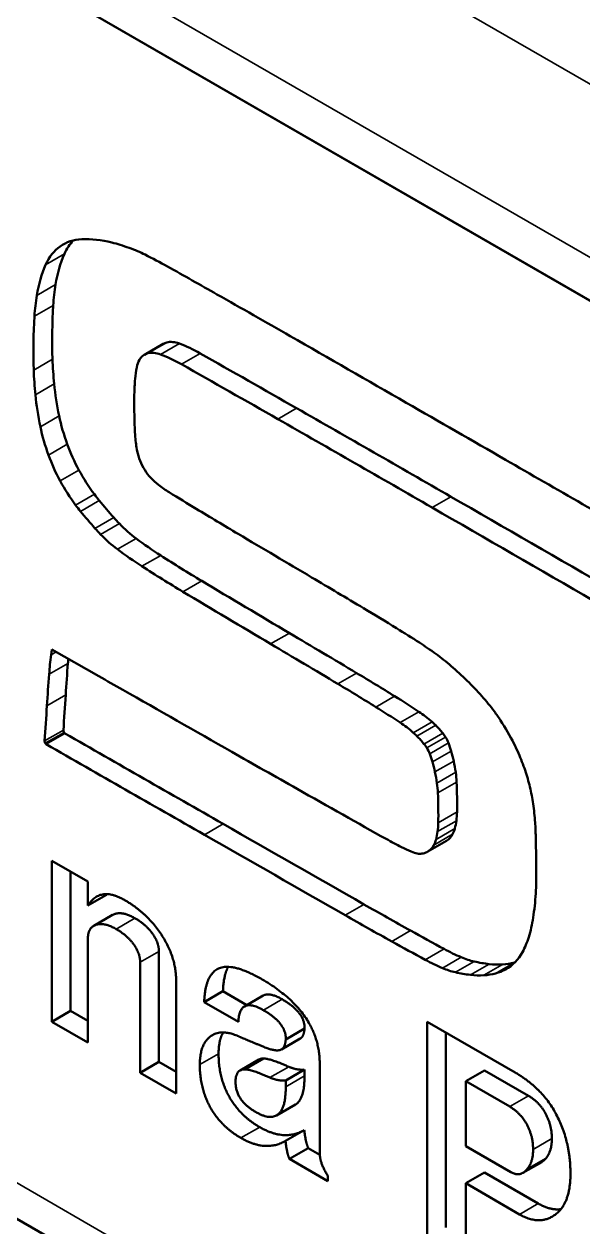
# Model space of a CAD drawing. Header units: inches. Extents: x 9.1 to 24.9, y 4.9 to 17.
# Drawn here: x 11.524 to 12.768, y 7.176 to 9.854 of the extents above; entities that cross this region are included whole.
import ezdxf

# ---------------------------------------------------------------- set-up
doc = ezdxf.new("R2010")
doc.units = ezdxf.units.IN
doc.header["$MEASUREMENT"] = 0
doc.layers.add('Visible (ANSI)', color=7, linetype='Continuous', lineweight=50)
doc.layers.add('Visible Narrow (ANSI)', color=7, linetype='Continuous', lineweight=35)

msp = doc.modelspace()

# ---------------------------------------------------------------- linework, layer by layer
at = {"layer": 'Visible (ANSI)'}
for p, q in [((9.065185396423743, 11.38516759995395), (15.46628297432453, 7.68949219024387)), ((9.06518539642377, 11.38516759995396), (15.46628297432456, 7.689492190243843)), ((11.7922218094415, 9.11802970434617), (11.83398008392102, 9.142138855357816)), ((9.134372770946603, 8.565106638733768), (15.49494132319689, 4.892830672892998)), ((11.58444639092535, 8.449764757811387), (11.58592529842998, 8.46196091219803)), ((11.58592529842998, 8.46196091219803), (11.69107354572159, 8.402244059550947)), ((12.42284178632397, 8.012005722302026), (12.46460006080349, 8.036114873313672)), ((11.58620253154225, 7.991534399950531), (11.66640699341193, 7.945228332299859)), ((11.58620253154225, 7.633084192063547), (11.58620253154225, 7.991534399950531)), ((11.62796080602177, 7.657193343075194), (11.62796080602177, 7.967425248938886)), ((11.66640699341193, 7.945228332299859), (11.66640699341193, 7.891610780283292)), ((11.66640699341193, 7.891610780283292), (11.70816526789146, 7.915719931294937)), ((11.67953518333808, 7.846766893898506), (11.7212934578176, 7.870876044910151)), ((11.66640699341193, 7.817746040791937), (11.66640699341193, 7.586778124412875)), ((11.7826547559599, 7.519662447413117), (11.7826547559599, 7.765628280440168)), ((11.82441303043942, 7.543771598424762), (11.82441303043942, 7.789737431451813)), ((11.86285921782959, 7.724571483616293), (11.86285921782959, 7.473356379762444)), ((11.92520438657039, 7.676953098258921), (11.96696266104991, 7.701062249270566)), ((12.02015006107009, 7.67035448955142), (11.96696266104991, 7.701062249270566)), ((12.01483338402702, 7.667284904629408), (12.05659165850654, 7.691394055641053)), ((12.00151227539378, 7.632896718105448), (11.92520438657039, 7.676953098258921)), ((11.58620253154225, 7.633084192063547), (11.62796080602177, 7.657193343075194)), ((11.66640699341193, 7.586778124412875), (11.58620253154225, 7.633084192063547)), ((11.66640699341193, 7.634996426436166), (11.62796080602177, 7.657193343075194)), ((12.42104330671213, 7.633271666021646), (12.61749553112979, 7.519849921371216)), ((12.42104330671213, 7.151088645788739), (12.42104330671213, 7.633271666021646)), ((12.10671974764389, 7.593902134820672), (12.14847802212341, 7.618011285832317)), ((12.46280158119165, 7.175197796800385), (12.46280158119165, 7.609162515010003)), ((12.09715149605242, 7.571480249431926), (12.13890977053194, 7.595589400443569)), ((11.7826547559599, 7.519662447413117), (11.82441303043942, 7.543771598424762)), ((11.86285921782959, 7.521574681785735), (11.82441303043942, 7.543771598424762)), ((12.00498747691495, 7.524848969754624), (12.04674575139447, 7.548958120766269)), ((12.01515028105583, 7.527161405737112), (12.05690855553535, 7.551270556748757)), ((12.10671974764389, 7.502414843267927), (12.14847802212341, 7.526523994279572)), ((12.14847802212341, 7.51265092138018), (12.14847802212341, 7.526523994279572)), ((12.18237820762623, 7.538972265097405), (12.18237820762623, 7.340999765343925)), ((12.50709262815127, 7.500727577645027), (12.54885090263079, 7.524836728656672)), ((12.64691465762935, 7.468219593310508), (12.54885090263079, 7.524836728656672)), ((11.86285921782959, 7.473356379762444), (11.7826547559599, 7.519662447413117)), ((12.10671974764389, 7.488541770368535), (12.10671974764389, 7.502414843267927)), ((12.60515638314983, 7.444110442298863), (12.50709262815127, 7.500727577645027)), ((12.50709262815127, 7.500727577645027), (12.50709262815127, 7.356372629908115)), ((12.08638694241666, 7.424628617258016), (12.12814521689619, 7.448737768269662)), ((12.10607031880284, 7.367808541352207), (12.14782859328236, 7.391917692363853)), ((12.11483760815702, 7.327876588276932), (12.15659588263654, 7.351985739288578)), ((12.18251078260408, 7.337023764816294), (12.15659588263654, 7.351985739288578)), ((12.50709262815127, 7.356372629908115), (12.60742938409351, 7.29844317685525)), ((12.2002375007551, 7.278570937296661), (12.11483760815702, 7.327876588276932)), ((12.63443894168341, 7.296732869881903), (12.67619721616293, 7.320842020893548)), ((12.64282325593074, 7.303879921640146), (12.68458153041026, 7.327989072651791)), ((12.2002375007551, 7.290569270615054), (12.2002375007551, 7.278570937296661)), ((12.50709262815127, 7.273509140427965), (12.54885090263079, 7.29761829143961)), ((12.66867052380453, 7.228440400900753), (12.54885090263079, 7.29761829143961)), ((12.50709262815127, 7.273509140427965), (12.50709262815127, 7.101408046892268)), ((12.62691224932501, 7.204331249889107), (12.50709262815127, 7.273509140427965))]:
    msp.add_line(p, q, dxfattribs=at)
for centre, major_axis, ratio, start_param, end_param in [((11.7369295114972, 9.145609056461474), (-0.1257221643950255, 0.2177571763697109), 0.5773502691896257, 5.9900623315682, 6.335584996228211), ((11.77801145424347, 9.17081203377702), (-0.1250785626994749, 0.2166424255331798), 0.5773502691896258, 0.1673373817127146, 0.3989825696582088), ((11.81175193577133, 8.941315385210187), (-0.2376642837875142, 0.4116466146644425), 0.5773502691896255, 5.775517763265453, 5.990062331568203), ((11.73625317976395, 9.146702882765375), (-0.1250785626994749, 0.2166424255331797), 0.5773502691896261, 0.05240049749960995, 0.3989825696582088), ((11.8293433346471, 8.859910734649409), (0.2830332838883971, -0.4902280279278368), 0.577350269189626, 2.585109286515605, 2.633925109676042), ((11.84040630530881, 8.7986964821394), (0.3175071351201462, -0.5499384897938057), 0.5773502691896257, 2.540318734789304, 2.585108862696364), ((11.83391177529631, 8.842715163083328), (0.2924235054634152, -0.5064923687900997), 0.5773502691896256, 2.49396524979894, 2.540319174686335), ((11.80957396086036, 9.059457984957211), (0.1671135391875062, -0.2894491405054531), 0.5773502691896257, 2.423488865084263, 2.493965571357684), ((11.92027234760578, 9.021841540620349), (-0.2336798122150251, 0.4047453074595774), 0.5773502691896257, 0.3989827066321681, 0.6160772951541933), ((11.85778241821058, 8.205669585934439), (0.6740531760235536, -1.167494347876124), 0.5773502691896257, 2.371267955806736, 2.423488988757564), ((11.87851407312626, 8.997732389608705), (-0.2336798122150251, 0.4047453074595774), 0.5773502691896261, 0.3989827066321681, 0.6160772951541933), ((12.11039865292587, -11.28935379813637), (12.5243011588948, -21.69272593650256), 0.5773502691896258, 2.365044688396145, 2.371268683373108), ((12.03477615615574, 8.933128620972251), (-0.3158209458878439, 0.5470179243722062), 0.577350269189626, 0.6160763613794522, 0.7127975064620733), ((11.99301788167622, 8.909019469960608), (-0.315820945887844, 0.5470179243722064), 0.5773502691896258, 0.6160763613794558, 0.7127975064620733), ((12.23099526816066, -27.09259009306942), (22.1595074801114, -38.38139282626082), 0.5773502691896257, 2.359836795674394, 2.365044792731521), ((12.56585484213992, 8.426392601925187), (-0.7460490693649675, 1.268567570405963), 0.4996682484257547, 0.6338896476556108, 0.7433079769534539), ((12.5240965676604, 8.402283450913544), (-0.7460490693649675, 1.268567570405963), 0.4996682484257546, 0.6338896476556286, 0.7433079769534858), ((12.7804033388279, -201.6360983408263), (128.8516029673132, -223.1775229761099), 0.5773502691896257, 2.35841990964928, 2.359835909590132), ((11.88012070649021, 9.062220952775116), (-0.0461406225691935, 0.07991790258270233), 0.5773502691896257, 6.124523218113249, 6.283185307179573), ((11.87994207231201, 9.057740697220499), (-0.0457437344407289, 0.08461028615094315), 0.5876838244100099, 5.688452144646552, 6.13842560855987), ((11.91885914967823, 8.790877845978082), (-0.2012528426843718, 0.3485801486969984), 0.5773502691896258, 5.507148911398028, 5.670621839051216), ((12.13877977957551, 8.815225192294108), (-0.3900263771147968, 0.6755455014548465), 0.577350269189626, 0.8251966168464371, 0.9087597226963924), ((11.85046425942719, 9.02847791269789), (-0.05426179891843477, 0.09398419263681494), 0.5773502691896257, 0.3401112789655238, 0.579839842052718), ((11.8293898287776, 9.052259041597221), (-0.03774980476166327, 0.0653845798230063), 0.5773502691896257, 0.07198892040254701, 0.3401106334320867), ((11.83836243201069, 9.038111801763469), (-0.0461406225691935, 0.07991790258270233), 0.5773502691896257, 6.124523218113249, 6.355174087749055), ((11.83818379783249, 9.033631546208854), (-0.04574373444072886, 0.08461028615094314), 0.58768382441001, 5.688452144646469, 6.138425608558449), ((11.87710087519871, 8.766768694966437), (-0.2012528426843718, 0.3485801486969984), 0.5773502691896258, 5.507148911398028, 5.670621839051216), ((12.42189423242887, -53.5401397968395), (-38.19486525838637, 66.15544721577251), 0.5773502691896256, 5.503173366804343, 5.507149365494865), ((12.09702150509599, 8.791116041282462), (-0.3900263771147968, 0.6755455014548465), 0.577350269189626, 0.8251966168464371, 0.9087597226963924), ((12.00835470088819, 8.89930616507851), (0.1683082153304565, -0.2915183802835533), 0.577350269189626, 3.721432046145901, 3.824541202474265), ((12.38013595794935, -53.56424894785113), (-38.19486525838637, 66.15544721577251), 0.5773502691896256, 5.503173366804343, 5.507149365494865), ((11.99033573201689, 8.879676272833086), (-0.284256799930427, 0.4923472198764405), 0.5773502691896258, 0.9087597226963808, 1.051116599794439), ((12.14201952100958, 8.806266400449491), (0.2633217338735196, -0.4560866218060036), 0.5773502691896257, 3.824540218657988, 3.907700235326835), ((11.94857745753737, 8.855567121821439), (-0.284256799930427, 0.4923472198764405), 0.5773502691896258, 0.9087597226963808, 1.051116599794439), ((12.65152002105048, 8.500755926718574), (0.623660033400074, -1.080210864498882), 0.5773502691896257, 3.907700460896457, 3.951362726700174), ((12.52487807427925, -75.66709737829962), (-51.70859008387278, 89.56190521301986), 0.5773502691896257, 5.498482006946595, 5.503174004794644), ((12.84339244520482, -234.3603745112737), (148.8688272127889, -257.8483723957782), 0.5773502691896256, 2.357371864940646, 2.358419864916666), ((11.81382406529983, 8.926115355813119), (-0.1549044572607688, 0.2683023902945332), 0.5773502691896258, 1.051116413715271, 1.27536916975018), ((13.19403171652437, 8.202808320355269), (1.00738770870278, -1.744846694393368), 0.577350269189626, 3.951363419308898, 3.968931306349923), ((12.48311979979973, -75.69120652931126), (-51.70859008387278, 89.56190521301986), 0.5773502691896257, 5.498482006946595, 5.503174004794644), ((11.77206579082031, 8.902006204801474), (-0.1549044572607688, 0.2683023902945332), 0.5773502691896258, 1.05111641371527, 1.27536916975018), ((12.10599208522969, 8.77826519207073), (0.2373503611004427, -0.4111028846207297), 0.5773502691896261, 3.968931733877691, 4.020340903077585), ((11.7791849490255, 8.924781106414184), (-0.1271448109820872, 0.2202212725397163), 0.5773502691896258, 1.275367952760003, 1.52599944302911), ((11.95570794365007, 8.84878514607306), (0.1306187161060317, -0.2262382527150308), 0.5773502691896261, 4.020340535189209, 4.092809508344127), ((11.8979024085951, 8.870988537321528), (0.08917557765920772, -0.1544566313000305), 0.5773502691896258, 4.092809508344146, 4.189273169419367), ((11.73742667454598, 8.900671955402538), (-0.1271448109820872, 0.2202212725397163), 0.5773502691896258, 1.275367952760003, 1.52599944302911), ((11.83705299237766, 8.887256713687798), (0.04462494288455181, -0.07729266836089226), 0.5773502691896258, 4.18927316941938, 4.458554258932929), ((11.82592306959821, 8.88612556373243), (0.0354951420919932, -0.06147938952520882), 0.5773502691896262, 4.458554968074703, 4.778248517034076), ((13.95906094899952, -1330.026083451769), (819.4303217802294, -1419.294950586067), 0.577350269189626, 2.357075126349832, 2.357371126349291), ((11.74298161119683, 8.903328780246712), (-0.1324667899677957, 0.2294392105397774), 0.5773502691896257, 1.525999693044781, 1.769040165765574), ((11.78473988567634, 8.927437931258357), (-0.1324667899677957, 0.2294392105397774), 0.5773502691896257, 1.525999693044781, 1.769040165765574), ((11.82701204899126, 8.88693197966066), (0.03666360110791921, -0.06350321990735466), 0.5773502691896258, 4.778249745474238, 5.092118432667371), ((11.83455098210882, 8.902848024754693), (0.05017191608418234, -0.08690030777088596), 0.577350269189626, 5.092118432667361, 5.34022198645105), ((11.85438089342662, 9.035516554657091), (0.1395323658620285, -0.2416771469733225), 0.577350269189626, 5.340222278773815, 5.463155559135609), ((12.03215657091374, 14.85814052511883), (3.770176845778171, -6.530137850407557), 0.5773502691896258, 5.463156475491081, 5.474448445494664), ((11.72694678291599, 8.884762583719942), (-0.1120004377041819, 0.1939904485735959), 0.5773502691896257, 1.769041191616424, 1.849518331195224), ((11.76870505739551, 8.908871734731587), (-0.1120004377041819, 0.1939904485735959), 0.5773502691896257, 1.769041191616424, 1.849518331195224), ((11.98650311092529, 9.236262690837831), (-0.4293611615027724, 0.7436753465195871), 0.5773502691896261, 1.849519208668889, 1.909141084656932), ((13.25822843426193, -1296.128343401773), (-798.8263174365056, 1383.607768223171), 0.5773502691896257, 5.497844733846535, 5.498481271449938), ((11.94474483644577, 9.212153539826186), (-0.4293611615027718, 0.7436753465195873), 0.5773502691896258, 1.849519208668887, 1.909141084656936), ((12.142703542486, 20.26291353672234), (7.119907301013665, -12.33204119053627), 0.5773502691896257, 5.4744488301789, 5.483708813636808), ((13.21647015978241, -1296.152452552785), (-798.8263174365056, 1383.607768223171), 0.5773502691896257, 5.497844733846535, 5.498481271449938), ((11.7682288943462, 8.888924418836554), (-0.1406430415783441, 0.2436008937447475), 0.5773502691896257, 1.909139306837433, 1.978070362610437), ((11.80998716882572, 8.9130335698482), (-0.1406430415783441, 0.2436008937447475), 0.5773502691896257, 1.909139306837433, 1.978070362610437), ((11.7970966773024, 8.883005636601606), (-0.1159531633654792, 0.2008367702473718), 0.5773502691896258, 1.978070362610501, 2.213567604955912), ((11.75533840282288, 8.858896485589959), (-0.1159531633654792, 0.2008367702473718), 0.5773502691896258, 1.978070362610501, 2.213567604955912), ((11.86555340146297, 9.393944956577744), (-0.4564992813296679, 0.7906799488817718), 0.5773502691896258, 2.213568291378627, 2.298591484317424), ((13.18867481349521, 105.4463369898942), (59.65890067261021, -103.3322470886659), 0.577350269189626, 5.483709207286358, 5.485645207135187), ((11.82379512698345, 9.3698358055661), (-0.4564992813296679, 0.7906799488817718), 0.5773502691896258, 2.213568291378627, 2.298591484317424), ((11.96053867907883, 11.24102783336318), (-1.623119299739096, 2.811325093894117), 0.5773502691896257, 2.298590823245307, 2.338409507909283), ((11.91878040459931, 11.21691868235153), (-1.623119299739096, 2.811325093894117), 0.5773502691896257, 2.298590823245307, 2.338409507909283), ((12.59178972077254, 51.85620294689719), (-26.72188336881682, 46.28365966872688), 0.5773502691896257, 2.338409345107664, 2.343573342238756), ((11.85720375218724, -20.40426533504087), (17.8850010467276, -30.977730506359), 0.5773502691896261, 2.339481550370373, 2.344053548379344), ((12.55003144629302, 51.83209379588554), (-26.72188336881682, 46.28365966872688), 0.5773502691896257, 2.338409345107664, 2.343573342238756), ((12.20593019354848, 3.485774541115153), (3.130045082935573, -5.4213971136263), 0.5773502691896258, 2.322877524408128, 2.339481429042408), ((11.69574097614527, -29.60403340984441), (-23.48291935249529, 40.6736094285643), 0.5773502691896257, 5.480662989049133, 5.485166987145628), ((12.28664524069981, 6.235660471174388), (1.416602835627054, -2.453628085452539), 0.5773502691896258, 2.297464468573583, 2.322876126700528), ((11.65398270166575, -29.62814256085606), (-23.48291935249529, 40.6736094285643), 0.5773502691896257, 5.480662989049133, 5.485166987145628), ((12.37236743942458, 7.869642375188783), (0.3839095331274518, -0.6649508168868854), 0.5773502691896257, 2.230337486483585, 2.297463184545501), ((12.43865825067588, 7.827512872527081), (-0.6091685612500048, 1.055110898458641), 0.5773502691896258, 0.6552800237241172, 0.7011260160846842), ((12.4804165251554, 7.851622023538726), (-0.6091685612500048, 1.055110898458641), 0.5773502691896258, 0.6905086388637702, 0.7011260160846842), ((12.40168797258903, 8.120302008699959), (0.2187397155791272, -0.3788683010162657), 0.5773502691896258, 2.116563282912455, 2.230336591245134), ((16.95222483530716, 4.833641202054236), (-3.782475985704423, 6.55144058564923), 0.5773502691896257, 0.7011259465797366, 0.7130139115785656), ((12.19851027995593, 4.00435171514945), (-2.72127088150669, 4.713379427927334), 0.5773502691896257, 5.458668415680311, 5.480664193972009), ((12.38733894722035, 8.06077278155689), (0.2614884695852523, -0.4529113149151481), 0.5773502691896258, 2.017043364635766, 2.116562825112856), ((16.91046656082765, 4.809532051042591), (-3.782475985704424, 6.551440585649227), 0.5773502691896258, 0.7011259465797357, 0.7130139115785648), ((12.38300709877138, -89.94164827151931), (59.98044899577927, -103.8891851214976), 0.5773502691896258, 2.3637237538031, 2.364351753797941), ((12.15675200547641, 3.980242564137805), (-2.72127088150669, 4.713379427927334), 0.5773502691896257, 5.458668415680311, 5.480664193972009), ((12.39391104449478, 8.078488473753765), (0.2475205495372373, -0.4287181677159231), 0.5773502691896258, 1.915126425619693, 2.01704436470815), ((57.66573695172178, -22.0811967856206), (-32.64686078881255, 56.54602159385147), 0.5773502691896256, 0.7130138573801936, 0.7145418573058704), ((14.45364927788192, -408.6492200077857), (254.4216111585435, -440.6711570701908), 0.5773502691896258, 2.36305146817744, 2.36372446206437), ((12.28701454735956, 6.564375093053213), (-1.121067926173658, 1.941746606868651), 0.5773502691896257, 5.42462126244587, 5.458668440175378), ((12.4487099851412, 8.18088497556651), (0.1567546515572448, -0.2715070208199035), 0.577350269189626, 1.771617701141524, 1.915128093796826), ((57.62397867724228, -22.10530593663224), (-32.64686078881256, 56.54602159385146), 0.5773502691896258, 0.7130138573801936, 0.7145418573058695), ((12.24525627288004, 6.540265942041568), (-1.121067926173658, 1.941746606868651), 0.5773502691896257, 5.42462126244587, 5.458668440175378), ((12.39062913007552, 8.136875500902692), (-0.1187972324575033, 0.2057628424149661), 0.577350269189626, 5.247397025490659, 5.424620969621884), ((12.50005816810245, 8.24084023531426), (0.09095985673433733, -0.1575470933130584), 0.5773502691896261, 1.639709819365132, 1.77161798249711), ((12.38304194590258, 8.153246230833288), (0.2169503686879126, -0.3757690612882643), 0.5773502691896257, 1.501910819218212, 1.639708365885394), ((11.6168535432892, 8.279075408593132), (-0.003472382337925787, 0.006014342632592259), 0.5773502691896262, 0.7145425381386303, 1.570793368196688), ((11.61544164896561, 8.278260260672203), (-0.002060492191574234, 0.003568877164406009), 0.5773502691896257, 1.570793368196698, 2.360756231581195), ((-88.77063150339056, 25474.82636491875), (-15559.68423109278, 26950.16363798469), 0.5773502691896258, 2.360756531917207, 2.360772531917206), ((12.348870855596, 8.112766349891047), (-0.1187972324575033, 0.2057628424149661), 0.577350269189626, 5.247397025490659, 5.424620969621884), ((12.37016448556068, 8.196609197720472), (-0.05803078638379292, 0.1005122704199055), 0.5773502691896257, 5.142909559579042, 5.247397786831066), ((12.4119227600402, 8.220718348732117), (-0.05803078638379292, 0.1005122704199055), 0.5773502691896257, 5.142909559579042, 5.247397786831066), ((12.34995775633688, 8.202791377815757), (-0.1108604939527282, 0.1124434676001978), 0.8096492494910011, 4.568026201085829, 4.717413482080303), ((12.42776517767114, 8.238515210790052), (-0.03822199182505236, 0.06620243180747294), 0.5773502691896258, 4.808413817363459, 4.948208873563162), ((11.57509526880968, 8.254966257581486), (-0.003472382337925787, 0.006014342632592259), 0.5773502691896262, 0.7145425381386303, 1.570793368196688), ((11.57368337448609, 8.25415110966056), (-0.002060492191574234, 0.003568877164406009), 0.5773502691896257, 1.570793368196698, 2.360756231581195), ((-88.8123897778701, 25474.80225576774), (-15559.68423109278, 26950.16363798469), 0.5773502691896258, 2.360756531917207, 2.360772531917206), ((12.30819948185736, 8.178682226804113), (-0.1108604939527282, 0.1124434676001979), 0.8096492494910011, 4.568026201085829, 4.717413482080303), ((12.38600690319162, 8.214406059778405), (-0.03822199182505236, 0.06620243180747296), 0.5773502691896258, 4.808413817363459, 4.948208873563162), ((12.44377055833445, 8.251695773728672), (-0.02042863142890912, 0.03538342756396897), 0.577350269189626, 4.450217074422553, 4.808412536894626), ((12.3805736970297, 8.24608749511063), (-0.07201756080718304, 0.1247380743552049), 0.5773502691896258, 4.309990547948087, 4.45021707508306), ((12.51734595769039, 8.210768285965539), (0.09101590300697954, -0.1576441683048495), 0.577350269189626, 1.370058838107042, 1.501911062090114), ((11.5560303271597, 81.13198244890984), (44.489456149245, -77.05799845159997), 0.5773502691896256, 5.50462873490561, 5.50694073464814), ((12.40201228385494, 8.227586622717027), (-0.02042863142890912, 0.03538342756396897), 0.577350269189626, 4.450217074422553, 4.808412536894626), ((12.33881542255018, 8.221978344098986), (-0.07201756080718304, 0.1247380743552049), 0.577350269189626, 4.309990547948087, 4.45021707508306), ((12.34182562447472, 8.250431977861707), (-0.1015568169033933, 0.1759015667316227), 0.5773502691896258, 4.189160554835903, 4.30999178811161), ((12.43665341040532, 8.195688145301675), (0.1594391968372884, -0.2761567896401584), 0.577350269189626, 1.239314293589922, 1.370057669784368), ((12.3000673499952, 8.226322826850064), (-0.1015568169033933, 0.1759015667316227), 0.577350269189626, 4.189160554835903, 4.309991788111609), ((12.24718187031957, 8.275747913929246), (-0.1708477974813135, 0.2959170655988322), 0.5773502691896258, 4.107317354319104, 4.189161930765948), ((12.20542359584005, 8.251638762917601), (-0.1708477974813135, 0.2959170655988322), 0.5773502691896258, 4.107317354319104, 4.189161930765948), ((12.34864256255948, 8.238527970326869), (-0.09792177857090786, 0.1696054956522982), 0.577350269189626, 3.977515324870717, 4.107317743216107), ((12.45923591634102, 8.195372473375931), (0.1416717673507358, -0.2453826990495517), 0.5773502691896261, 1.096452768651577, 1.239314293589922), ((12.14087333642391, 8.15638109292309), (0.4486066615233703, -0.2541483006819085), 0.01669936910333912, 4.701944743404955, 5.157821192368091), ((12.30688428807996, 8.214418819315226), (-0.09792177857090786, 0.1696054956522982), 0.577350269189626, 3.977515324870717, 4.107317743216107), ((11.62050027262915, 8.570652249739197), (-0.5838878537387628, 1.011323428597743), 0.5773502691896258, 3.908236338609585, 3.977486362140031), ((11.66225854710867, 8.594761400750842), (-0.5838878537387627, 1.011323428597743), 0.5773502691896258, 3.908236338609585, 3.977486362140029), ((12.43694830332393, 8.199966470900906), (0.1582259064911323, -0.2740553091162831), 0.577350269189626, 0.9620275136004501, 1.096452884672019), ((12.30524243728419, 8.248861982470638), (0.2528278873796588, -0.4379107465118712), 0.5773502691896261, 0.867405383115031, 0.9620277293590238), ((12.35349213557504, 8.180701955698261), (-0.09502587220578815, 0.1645896386939495), 0.577350269189626, 3.775854175127456, 3.908265788272677), ((10.10101509149258, 479.9302273194135), (-288.2951770728859, 499.341894267373), 0.5773502691896257, 2.360772532945184, 2.361540532935745), ((12.31173386109552, 8.156592804686616), (-0.09502587220578815, 0.1645896386939495), 0.577350269189626, 3.775854175127456, 3.908265788272677), ((12.40360823671679, 8.133216667817244), (0.0579658832155818, -0.1003998548349916), 0.5773502691896256, 0.3504185186830657, 0.5271040444304483), ((12.32824717207216, 8.199716572226084), (-0.1130825826849364, 0.1958647786613912), 0.5773502691896258, 3.66869669801989, 3.775854786079572), ((12.18661892607631, 8.306091499220106), (0.336990203609431, -0.5836841543045151), 0.577350269189626, 0.8109684791013381, 0.8674047339625766), ((10.05925681701305, 479.9061181684019), (-288.2951770728859, 499.341894267373), 0.5773502691896257, 2.360772532945184, 2.361540532935745), ((12.31738731163109, 8.861342373997457), (0.4984030565552284, -0.8632594166012795), 0.5773502691896257, 5.516142895152365, 5.564480542050871), ((12.36184996223727, 8.109107516805597), (0.05796588321558175, -0.1003998548349916), 0.577350269189626, 0.3504185186830666, 0.5271040444304496), ((12.28648889759264, 8.175607421214439), (-0.1130825826849364, 0.1958647786613912), 0.5773502691896258, 3.66869669801989, 3.775854786079572), ((12.41451847327617, 8.118217765852927), (-0.05107610610993152, 0.0815044565136087), 0.5772665851334997, 3.120690689343725, 3.466820707056025), ((9.826343833644477, 9.599092664988712), (2.006502486946697, -3.475364252904985), 0.5773502691896258, 0.7958843931556814, 0.810968321655908), ((12.33660517641879, 8.518010229064666), (0.2944971374401921, -0.5100840047300073), 0.5773502691896257, 5.564480599421013, 5.61690972220488), ((12.37778990074806, 8.096903113918433), (0.04944714879993937, -0.08564497401091335), 0.5773502691896257, 5.616909722204835, 5.81311546197906), ((12.38601911841691, 8.063022887364824), (0.03068418340603093, -0.0531465646480074), 0.5773502691896258, 5.81311535622034, 6.078895529407784), ((12.36264699494276, 8.117609311712743), (0.06078985325380232, -0.1052911144202418), 0.5773502691896256, 6.078896666265162, 6.238248188270613), ((12.37276019879665, 8.094108614841282), (-0.05107610610993154, 0.08150445651360869), 0.5772665851334997, 3.076042118203908, 3.466820707056092), ((9.703249871651936, 9.668665848374728), (2.093547877594175, -3.626131292071097), 0.5773502691896258, 0.7815178051801581, 0.7958857433864539), ((12.30955285080235, 8.152237918188327), (0.2505994919282533, -0.4340510523706811), 0.5773502691896258, 0.7129570309985711, 0.7815183159888281), ((12.10770719144974, 8.285687109353738), (0.3937012410667622, -0.681910552530554), 0.577350269189626, 0.6236398769499614, 0.7129570295640795), ((12.23736363055344, 17.26762735687513), (-5.724629152656532, 9.915348546892444), 0.5773502691896257, 2.361540618969343, 2.374368574991621), ((12.19560535607392, 17.24351820586348), (-5.724629152656532, 9.915348546892444), 0.5773502691896257, 2.361540618969343, 2.374368574991621), ((12.33306221640442, 8.113114779419773), (0.2322434264498644, -0.4022574143350507), 0.5773502691896258, 0.4910209816900037, 0.6236403666338415), ((12.29804430114476, 13.37731674086375), (-3.363374139476731, 5.82553489443775), 0.5773502691896258, 2.374369637445916, 2.390033557377262), ((12.40174308521352, 8.04941716277422), (0.181495656121453, -0.3143596977554059), 0.577350269189626, 0.3400881726960314, 0.4910218777652071), ((12.25628602666524, 13.35320758985211), (-3.363374139476731, 5.82553489443775), 0.5773502691896258, 2.374369637445916, 2.390033557377262), ((12.4456225250762, 8.258178462393449), (-0.2789659627984334, 0.4831832211493224), 0.5773502691896255, 2.390033608960438, 2.487038587536784), ((12.40386425059668, 8.234069311381804), (-0.2789659627984334, 0.4831832211493224), 0.5773502691896255, 2.390033608960438, 2.487038587536784), ((12.47306712911584, 8.001519906680546), (-0.1302270493648148, 0.2255598660196705), 0.5773502691896257, 2.487037501103801, 2.647583236026406), ((12.41950760287812, 8.238645653900601), (-0.2620572889949382, 0.4538965390330559), 0.5773502691896257, 2.647582264793378, 2.742728316243211), ((12.47017499698488, 7.972205824195992), (0.1278812185008077, -0.2214967677772158), 0.577350269189626, 6.269276637838438, 6.623221521858303), ((12.43130885463632, 7.9774107556689), (-0.1302270493648148, 0.2255598660196705), 0.5773502691896257, 2.487037501103801, 2.647583236026406), ((12.3777493283986, 8.214536502888956), (-0.2620572889949381, 0.4538965390330559), 0.5773502691896257, 2.647582264793378, 2.742728316243211), ((12.43493102525398, 8.03973680477018), (0.1661300555052886, -0.2877456967993972), 0.5773502691896257, 5.996409029084212, 6.129224198337204), ((12.44815627693735, 8.140827497957982), (0.2083203765140405, -0.3608214763741959), 0.5773502691896258, 5.884321397775324, 5.996408051235599), ((12.44863179958409, 8.010194187331567), (0.1497184119124212, -0.2593198962608387), 0.5773502691896256, 6.129223952009125, 6.26935459699644), ((12.4766892997335, 8.063845955781826), (0.1661300555052886, -0.2877456967993972), 0.5773502691896257, 5.996409029084205, 6.129224198337202), ((12.49039007406361, 8.034303338343213), (0.1497184119124212, -0.2593198962608387), 0.5773502691896258, 6.129223952009117, 6.136623144140803), ((12.40639800245783, 8.116718346946337), (0.2083203765140405, -0.3608214763741959), 0.5773502691896258, 5.884321397775329, 5.996408051235599)]:
    msp.add_ellipse(centre, major_axis=major_axis, ratio=ratio, start_param=start_param, end_param=end_param, dxfattribs=at)
for points in [[(11.66640699341193, 7.891610780283292), (11.69335829031551, 7.935667160436765), (11.74758559854319, 7.904359009434084)], [(11.70816526789146, 7.915719931294937), (11.70866484278168, 7.916536569594666), (11.70917378946579, 7.917327313314582)], [(11.74758559854319, 7.904359009434084), (11.79986462024773, 7.874175702180003), (11.86285921782959, 7.775564400219462), (11.86285921782959, 7.724571483616293)], [(11.72940159099379, 7.839493019931523), (11.70245029409021, 7.855053358453814), (11.66640699341193, 7.842867551177322), (11.66640699341193, 7.817746040791937)], [(11.82441303043942, 7.789737431451813), (11.82441303043942, 7.809609671010402), (11.79583816143322, 7.849354150127576), (11.77115986547331, 7.863602170943168)], [(11.7826547559599, 7.765628280440168), (11.7826547559599, 7.785500519998757), (11.7540798869537, 7.825244999115931), (11.72940159099379, 7.839493019931523)], [(11.92520438657039, 7.676953098258921), (11.92747738751407, 7.739006978389984), (11.9888484129933, 7.765065858565867), (12.05411601151884, 7.727383592987792)], [(11.96696266104991, 7.701062249270566), (11.96824061744905, 7.735950995544704), (11.97849994142438, 7.755342818512425)], [(12.05411601151884, 7.727383592987792), (12.18237820762623, 7.653331379538336), (12.18237820762623, 7.538972265097405)], [(12.09879671578308, 7.683064749292978), (12.07048079625147, 7.699412953056902), (12.05659165850654, 7.691394055641053)], [(12.05703844130356, 7.658955598281333), (12.0031358474964, 7.690076275325914), (12.00151227539378, 7.632896718105448)], [(12.10671974764389, 7.593902134820672), (12.10834331974652, 7.62933471290155), (12.05703844130356, 7.658955598281333)], [(12.14847802212341, 7.618011285832317), (12.15010159422604, 7.653443863913195), (12.09879671578308, 7.683064749292978)], [(11.91546295395464, 7.537847421348805), (11.91546295395464, 7.581341379627979), (11.9602735439871, 7.617711327499357), (11.997940416768, 7.602338462935166)], [(11.95722122843416, 7.56195657236045), (11.95722122843416, 7.591505702929033), (11.96756269694192, 7.609373127706108)], [(12.13890977053194, 7.595589400443571), (12.14735234546559, 7.600463723354166), (12.14847802212341, 7.618011285832317)], [(11.997940416768, 7.602338462935166), (12.01579970989688, 7.59465203065307), (12.05801258456514, 7.577029478591682)], [(12.05801258456514, 7.577029478591682), (12.08334030936609, 7.566905884854288), (12.10542088996179, 7.573654947345885), (12.10671974764389, 7.593902134820672)], [(12.04879069502222, 7.39847928089735), (12.00430481941029, 7.424163213157034), (11.95722122843416, 7.508713968260082), (11.95722122843416, 7.56195657236045)], [(12.00703242054271, 7.374370129885705), (11.96254654493077, 7.400054062145389), (11.91546295395464, 7.484604817248437), (11.91546295395464, 7.537847421348805)], [(12.01515028105583, 7.527161405737112), (11.99501798698328, 7.527536353653312), (11.99501798698328, 7.499040312022128)], [(12.07165059022719, 7.508788957843323), (12.02943771555893, 7.527536353653311), (12.01515028105583, 7.527161405737112)], [(12.05690855553535, 7.551270556748757), (12.05094343136571, 7.55138165242763), (12.04674575139447, 7.548958120766269)], [(12.11340886470671, 7.532898108854968), (12.07119599003845, 7.551645504664957), (12.05690855553535, 7.551270556748757)], [(12.14847802212341, 7.526523994279572), (12.13126815783558, 7.525211676572873), (12.11340886470671, 7.532898108854968)], [(11.99501798698328, 7.499040312022128), (11.99501798698328, 7.458170989156353), (12.03950386259521, 7.432487056896669)], [(12.10671974764389, 7.502414843267927), (12.08950988335607, 7.501102525561228), (12.07165059022719, 7.508788957843323)], [(12.12814521689619, 7.448737768269662), (12.14847802212341, 7.460476918840983), (12.14847802212341, 7.51265092138018)], [(12.61749553112979, 7.519849921371216), (12.67821712776797, 7.484792291206538), (12.74023758208825, 7.366871171561708), (12.74023758208825, 7.294881171651352)], [(12.03950386259521, 7.432487056896669), (12.10671974764389, 7.393679947569992), (12.10671974764389, 7.488541770368535)], [(12.69886896491336, 7.372982822595765), (12.69886896491336, 7.402603707975548), (12.67126823916873, 7.454159046453016), (12.64691465762935, 7.468219593310508)], [(12.65711069043384, 7.34887367158412), (12.65711069043384, 7.378494556963902), (12.62950996468921, 7.43004989544137), (12.60515638314983, 7.444110442298863)], [(12.14782859328236, 7.391917692363853), (12.10399214651148, 7.366608708020369), (12.04879069502222, 7.39847928089735)], [(12.15659588263654, 7.351985739288578), (12.15075102306709, 7.365858812187969), (12.14782859328236, 7.391917692363853)], [(12.10607031880284, 7.367808541352207), (12.06223387203196, 7.342499557008724), (12.00703242054271, 7.374370129885705)], [(12.11483760815702, 7.327876588276932), (12.10899274858757, 7.341749661176324), (12.10607031880284, 7.367808541352207)], [(12.68458153041026, 7.327989072651791), (12.69886896491336, 7.343361937215983), (12.69886896491336, 7.372982822595765)], [(12.18237820762623, 7.340999765343925), (12.18237820762623, 7.318127942455738), (12.2002375007551, 7.290569270615054)], [(12.64282325593074, 7.303879921640146), (12.65711069043384, 7.319252786204338), (12.65711069043384, 7.34887367158412)], [(12.67619721616293, 7.320842020893548), (12.68058678788799, 7.323376341310636), (12.68458153041026, 7.327989072651791)], [(12.60742938409351, 7.29844317685525), (12.62788639258659, 7.286632317494957), (12.64282325593074, 7.303879921640146)], [(12.74023758208825, 7.294881171651352), (12.74023758208825, 7.228140442567793), (12.67139812493694, 7.178647317629423), (12.62691224932501, 7.204331249889107)], [(12.71891353537636, 7.215834267178457), (12.69564216608585, 7.212868315969146), (12.66867052380453, 7.228440400900753)]]:
    msp.add_open_spline(points, degree=2, dxfattribs=at)
msp.add_open_spline([(11.77115986547331, 7.863602170943168), (11.74420856856973, 7.879162509465459), (11.7235468038497, 7.872177014848362), (11.7212934578176, 7.870876044910151)], degree=2, knots=[0, 0, 0, 1, 1.146496815286625, 1.146496815286625, 1.146496815286625], dxfattribs=at)
at = {"layer": 'Visible Narrow (ANSI)'}
for p, q in [((15.56412869771978, 8.115183955735468), (9.301405868864718, 11.73096866683499)), ((9.065185396423772, 11.48160420400054), (15.46628297432456, 7.785928794290426)), ((11.6047951189932, 9.359265621170248), (11.61796469502356, 9.36686907943649)), ((11.57240804892319, 9.3182756784334), (11.61416632340271, 9.342384829445045)), ((11.55276686577096, 9.25010676080882), (11.59452514025048, 9.274215911820464)), ((11.54755618264391, 9.203616604978853), (11.58931445712343, 9.227725755990498)), ((11.80009144739436, 9.121234835858983), (11.84184972187388, 9.145343986870628)), ((11.82815415487382, 9.11877621309369), (11.86991242935334, 9.142885364105336)), ((11.54587768415139, 9.08397771649591), (11.58763595863091, 9.108086867507556)), ((11.87443641931385, 9.096937133656178), (11.91619469379337, 9.121046284667823)), ((11.54963259029874, 9.028780047444855), (11.59139086477826, 9.0528891984565)), ((12.08919677687192, 8.9747739049828), (12.13095505135144, 8.998883055994446)), ((11.56068618677448, 8.957618924783986), (11.602444461254, 8.981728075795631)), ((11.57877192083947, 8.894562398389098), (11.62053019531899, 8.918671549400743)), ((11.6047156303135, 8.837200435030114), (11.64647390479302, 8.86130958604176)), ((11.63919837306085, 8.78315941451018), (11.68095664754037, 8.807268565521825)), ((11.65008305128602, 8.769222556012046), (11.69184132576554, 8.793331707023691)), ((12.43230655263551, 8.77788414353762), (12.47406482711503, 8.801993294549264)), ((11.6822423414589, 8.731470595421529), (11.72400061593842, 8.755579746433174)), ((11.69479969718116, 8.71787376286785), (11.73655797166068, 8.741982913879495)), ((11.73202929969779, 8.684925943820293), (11.77378757417731, 8.709035094831938)), ((15.46628297432453, 4.98926727693958), (9.06518539642374, 8.684942686649663)), ((11.78662790996454, 8.64707051967246), (11.82838618444406, 8.671179670684106)), ((11.87795824453117, 8.590363829802104), (11.91971651901069, 8.61447298081375)), ((12.073085249843, 8.474281466343184), (12.11484352432252, 8.49839061735483)), ((11.58444639092535, 8.449764757811387), (11.59582881832757, 8.456336405336094)), ((11.58022107796722, 8.406863858558843), (11.62197935244674, 8.430973009570488)), ((12.22264574180067, 8.385364101370348), (12.26440401628019, 8.409473252381993)), ((11.57524519342271, 8.336533181902366), (11.61700346790223, 8.360642332914013)), ((12.30726040153433, 8.333763545203967), (12.34901867601385, 8.357872696215612)), ((12.36115214921292, 8.299151785731864), (12.40291042369244, 8.323260936743509)), ((11.57019690055501, 8.2581957737884), (11.61195517503453, 8.282304924800044)), ((11.57162287619102, 8.252961494493736), (11.61338115067054, 8.27707064550538)), ((11.57369666724497, 8.25077870042127), (11.61545494172449, 8.274887851432917)), ((12.39049937398153, 8.276677606885661), (12.43225764846105, 8.300786757897306)), ((12.39868108543873, 8.269004179550443), (12.44043935991825, 8.293113330562088)), ((12.41424083278068, 8.251330331578309), (12.4559991072602, 8.275439482589954)), ((12.42038818959959, 8.242719188341818), (12.46214646407911, 8.266828339353465)), ((12.42703752479905, 8.229807437462512), (12.46879579927857, 8.253916588474157)), ((12.43328450653773, 8.211385810689654), (12.47504278101725, 8.2354949617013)), ((12.43878276550801, 8.189217729367629), (12.48054103998753, 8.213326880379274)), ((12.44312112011027, 8.164441709288598), (12.48487939458979, 8.188550860300243)), ((12.44518987929754, 8.142643763609414), (12.48694815377706, 8.166752914621059)), ((12.44609717921998, 8.076112590315503), (12.4878554536995, 8.100221741327148)), ((11.92576845410123, 8.04936786569398), (11.96752672858076, 8.073477016705626)), ((12.44110671589329, 8.039169989161374), (12.48286499037281, 8.06327914017302)), ((12.44458880610566, 8.056525280545682), (12.48634708058519, 8.080634431557327)), ((12.43619236932275, 8.026297835615882), (12.47795064380227, 8.050406986627527)), ((12.2388865968684, 7.870383101107583), (12.28064487134792, 7.894492252119228)), ((11.72940159099379, 7.839493019931523), (11.77115986547331, 7.863602170943168)), ((12.34273188798601, 7.811838216255082), (12.38449016246553, 7.835947367266727)), ((12.41721182568306, 7.771074372446734), (12.45897010016258, 7.79518352345838)), ((11.7826547559599, 7.765628280440168), (11.82441303043942, 7.789737431451813)), ((12.45533736460977, 7.752695769567955), (12.49709563908929, 7.776804920579602)), ((12.48421738295071, 7.743168620860342), (12.52597565743023, 7.767277771871987)), ((12.51746008051282, 7.737509393144479), (12.55921835499234, 7.761618544156124)), ((12.54728463100583, 7.736611694343957), (12.58904290548536, 7.760720845355602)), ((12.57361935303721, 7.740685797758621), (12.61537762751674, 7.764794948770267)), ((12.59626524607558, 7.749703605130546), (12.5998224460379, 7.751757355486352)), ((12.05703844130356, 7.658955598281333), (12.09879671578308, 7.683064749292978)), ((11.91546295395464, 7.537847421348805), (11.95722122843416, 7.56195657236045)), ((12.07165059022719, 7.508788957843323), (12.11340886470671, 7.532898108854968)), ((12.10671974764389, 7.488541770368535), (12.14847802212341, 7.51265092138018)), ((12.60515638314983, 7.444110442298863), (12.64691465762935, 7.468219593310508)), ((12.00703242054271, 7.374370129885705), (12.04879069502222, 7.39847928089735)), ((12.65711069043384, 7.34887367158412), (12.69886896491336, 7.372982822595765)), ((12.62691224932501, 7.204331249889107), (12.66867052380453, 7.228440400900753))]:
    msp.add_line(p, q, dxfattribs=at)

doc.saveas('drawing.dxf')
